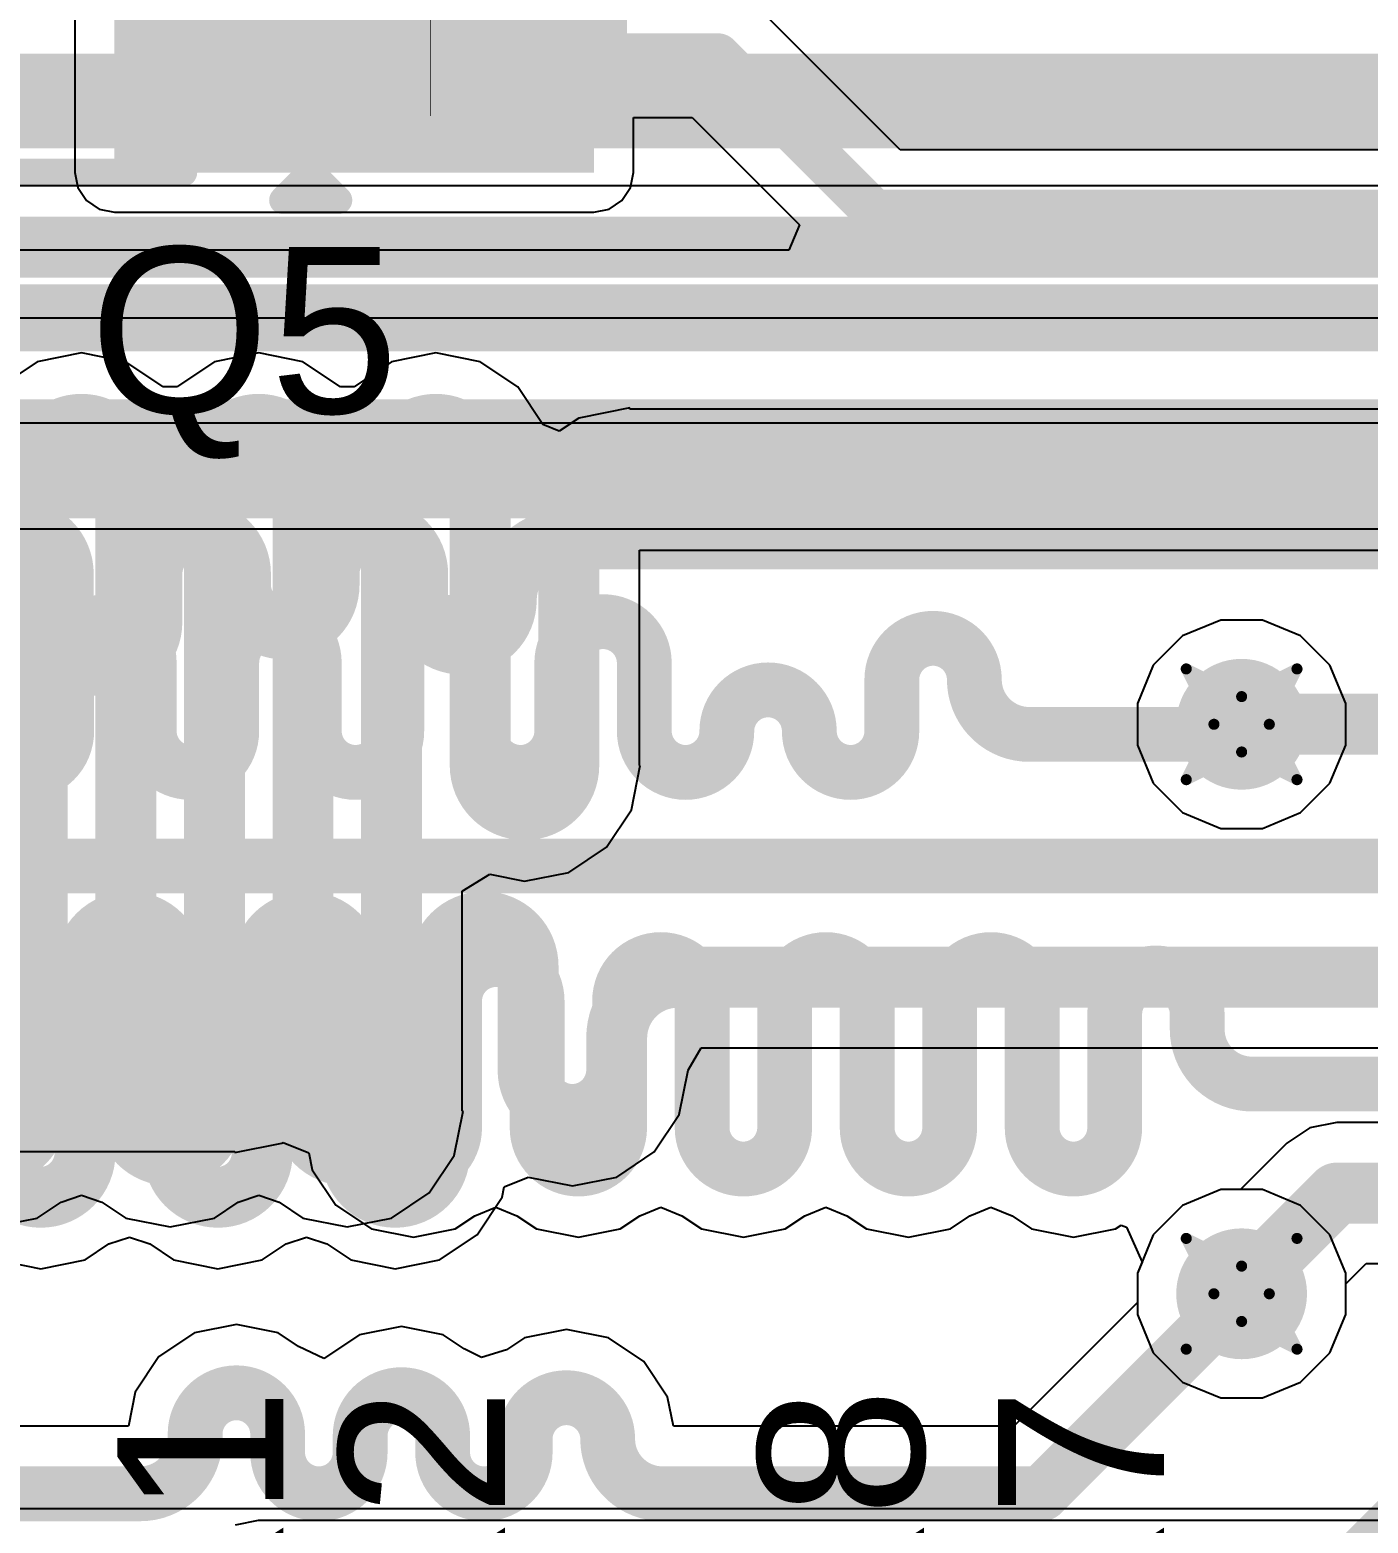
# Model space of a CAD drawing. Header units: inches. Extents: x -3 to 289, y -11 to 89.
# Drawn here: x 85.02 to 91.15, y 13.81 to 20.66 of the extents above; entities that cross this region are included whole.
import ezdxf

# ---------------------------------------------------------------- set-up
doc = ezdxf.new("R2010")
doc.units = ezdxf.units.IN
for name, color, linetype in [('Bottom Layer', 5, 'Continuous'), ('Drill Drawing', 1, 'Continuous'), ('Layer 1', 16, 'Continuous'), ('Layer 2', 76, 'Continuous'), ('Top Layer', 1, 'Continuous'), ('Top Overlay', 2, 'Continuous'), ('Top Paste', 8, 'Continuous'), ('Top Solder', 216, 'Continuous'), ('Via Holes', 16, 'Continuous')]:
    doc.layers.add(name, color=color, linetype=linetype)
doc.styles.add('Arial', font='', dxfattribs={"height": 0.2})
doc.styles.get('Arial').set_extended_font_data('Arial')

# ---------------------------------------------------------------- blocks, each defined once
blk = doc.blocks.new('SOT_23_3')
at = {"layer": 'Top Layer'}
for points in [[(-0.41, 1.46), (0.41, 1.46), (0.41, 0.54), (-0.41, 0.54)], [(-1.36, -0.54), (-0.54, -0.54), (-0.54, -1.46), (-1.36, -1.46)], [(0.54, -0.54), (1.36, -0.54), (1.36, -1.46), (0.54, -1.46)]]:
    blk.add_hatch(color=1, dxfattribs=at).paths.add_polyline_path(points)
at = {"layer": 'Top Paste'}
for points in [[(-0.41, 1.46), (0.41, 1.46), (0.41, 0.54), (-0.41, 0.54)], [(-1.36, -0.54), (-0.54, -0.54), (-0.54, -1.46), (-1.36, -1.46)], [(0.54, -0.54), (1.36, -0.54), (1.36, -1.46), (0.54, -1.46)]]:
    blk.add_hatch(color=8, dxfattribs=at).paths.add_polyline_path(points)
at = {"layer": 'Top Solder'}
for points in [[(-0.5116, 1.5616), (0.5116, 1.5616), (0.5116, 0.4384), (-0.5116, 0.4384)], [(-1.4616, -0.4384), (-0.4384, -0.4384), (-0.4384, -1.5616), (-1.4616, -1.5616)], [(0.4384, -0.4384), (1.4616, -0.4384), (1.4616, -1.5616), (0.4384, -1.5616)]]:
    blk.add_hatch(color=216, dxfattribs=at).paths.add_polyline_path(points)
at = {"layer": 'Top Overlay', "const_width": 0.127}
for points in [[(-1.5494, 0.8128), (-0.5588, 0.8128)], [(-1.5494, 0.8128), (-1.5494, -0.5842)], [(0.5588, 0.8128), (1.5494, 0.8128)], [(1.5494, 0.8128), (1.5494, -0.5842)], [(-0.3302, -0.7874), (0.3302, -0.7874)], [(-1.6764, -1.0414), (-1.6764, -1.2954)], [(-1.6764, -1.0414), (-1.5494, -1.1684)], [(-1.5494, -1.1684), (-1.6764, -1.2954)]]:
    blk.add_lwpolyline(points, dxfattribs=at)
at = {"layer": 'Top Overlay', "const_width": 0.0635}
for points in [[(-1.5812, 0.8128, 1), (-1.5176, 0.8128, 1)], [(-1.5812, 0.8128, 1), (-1.5176, 0.8128, 1)], [(-0.5905, 0.8128, 1), (-0.5271, 0.8128, 1)], [(0.5271, 0.8128, 1), (0.5905, 0.8128, 1)], [(1.5176, 0.8128, 1), (1.5812, 0.8128, 1)], [(1.5176, 0.8128, 1), (1.5812, 0.8128, 1)], [(-1.5812, -0.5842, 1), (-1.5176, -0.5842, 1)], [(1.5176, -0.5842, 1), (1.5812, -0.5842, 1)], [(-0.3619, -0.7874, 1), (-0.2984, -0.7874, 1)], [(0.2984, -0.7874, 1), (0.3619, -0.7874, 1)], [(-1.7082, -1.0414, 1), (-1.6446, -1.0414, 1)], [(-1.7082, -1.0414, 1), (-1.6446, -1.0414, 1)], [(-1.5812, -1.1684, 1), (-1.5176, -1.1684, 1)], [(-1.5812, -1.1684, 1), (-1.5176, -1.1684, 1)], [(-1.7082, -1.2954, 1), (-1.6446, -1.2954, 1)], [(-1.7082, -1.2954, 1), (-1.6446, -1.2954, 1)]]:
    blk.add_lwpolyline(points, format="xyb", close=True, dxfattribs=at)
blk = doc.blocks.new('R___0402_32')
at = {"layer": 'Top Layer'}
for points in [[(-0.6985, -0.3175), (-0.6985, 0.3175), (-0.2413, 0.3175), (-0.2413, -0.3175)], [(0.2413, -0.3175), (0.2413, 0.3175), (0.6985, 0.3175), (0.6985, -0.3175)]]:
    blk.add_hatch(color=1, dxfattribs=at).paths.add_polyline_path(points)
at = {"layer": 'Top Paste'}
for points in [[(-0.6985, -0.3175), (-0.6985, 0.3175), (-0.2413, 0.3175), (-0.2413, -0.3175)], [(0.2413, -0.3175), (0.2413, 0.3175), (0.6985, 0.3175), (0.6985, -0.3175)]]:
    blk.add_hatch(color=8, dxfattribs=at).paths.add_polyline_path(points)
at = {"layer": 'Top Solder'}
for points in [[(-0.7535, -0.3725), (-0.7535, 0.3725), (-0.1863, 0.3725), (-0.1863, -0.3725)], [(0.1863, -0.3725), (0.1863, 0.3725), (0.7535, 0.3725), (0.7535, -0.3725)]]:
    blk.add_hatch(color=216, dxfattribs=at).paths.add_polyline_path(points)
at = {"layer": 'Top Overlay'}
for points, const_width in [([(0.7874, 0.4064), (-0.7874, 0.4064)], 0.127), ([(-0.7874, -0.4064), (-0.7874, 0.4064)], 0.127), ([(0.7874, -0.4064), (0.7874, 0.4064)], 0.127), ([(0.7874, -0.4064), (-0.7874, -0.4064)], 0.127), ([(0.8128, -0.4318), (-0.8128, -0.4318)], 0.00323)]:
    blk.add_lwpolyline(points, dxfattribs=dict(at, const_width=const_width))
for points, const_width in [([(-0.8191, 0.4064, 1), (-0.7556, 0.4064, 1)], 0.0635), ([(-0.8191, 0.4064, 1), (-0.7556, 0.4064, 1)], 0.0635), ([(0.7556, 0.4064, 1), (0.8191, 0.4064, 1)], 0.0635), ([(0.7556, 0.4064, 1), (0.8191, 0.4064, 1)], 0.0635), ([(-0.8191, -0.4064, 1), (-0.7556, -0.4064, 1)], 0.0635), ([(-0.8191, -0.4064, 1), (-0.7556, -0.4064, 1)], 0.0635), ([(0.7556, -0.4064, 1), (0.8191, -0.4064, 1)], 0.0635), ([(0.7556, -0.4064, 1), (0.8191, -0.4064, 1)], 0.0635), ([(-0.8136, -0.4318, 1), (-0.812, -0.4318, 1)], 0.00161), ([(0.812, -0.4318, 1), (0.8136, -0.4318, 1)], 0.00161)]:
    blk.add_lwpolyline(points, format="xyb", close=True, dxfattribs=dict(at, const_width=const_width))

msp = doc.modelspace()

# ---------------------------------------------------------------- hatches: boundary and pattern name
at = {"layer": 'Bottom Layer'}
h = msp.add_hatch(color=5, dxfattribs=at)
edge = h.paths.add_edge_path()
edge.add_arc((90.5738, 17.4788), 0.3, 0, 360)
h = msp.add_hatch(color=5, dxfattribs=at)
edge = h.paths.add_edge_path()
edge.add_arc((90.5738, 14.8668), 0.3, 0, 360)
at = {"layer": 'Layer 1'}
h = msp.add_hatch(color=16, dxfattribs=at)
edge = h.paths.add_edge_path()
edge.add_arc((90.5738, 17.4788), 0.3, 0, 360)
h = msp.add_hatch(color=16, dxfattribs=at)
edge = h.paths.add_edge_path()
edge.add_arc((90.5738, 14.8668), 0.3, 0, 360)
at = {"layer": 'Layer 2'}
h = msp.add_hatch(color=76, dxfattribs=at)
edge = h.paths.add_edge_path()
edge.add_arc((90.5738, 17.4788), 0.3, 0, 360)
h = msp.add_hatch(color=76, dxfattribs=at)
edge = h.paths.add_edge_path()
edge.add_arc((90.5738, 14.8668), 0.3, 0, 360)
at = {"layer": 'Top Layer'}
msp.add_hatch(color=1, dxfattribs=at).paths.add_polyline_path([(85.4032, 20.0095), (87.603, 20.0095), (87.603, 21.0833), (85.4032, 21.0833)])
h = msp.add_hatch(color=1, dxfattribs=at)
edge = h.paths.add_edge_path()
edge.add_arc((90.5738, 17.4788), 0.3, 0, 360)
h = msp.add_hatch(color=1, dxfattribs=at)
edge = h.paths.add_edge_path()
edge.add_arc((90.5738, 14.8668), 0.3, 0, 360)
at = {"layer": 'Via Holes'}
h = msp.add_hatch(color=7, dxfattribs=at)
edge = h.paths.add_edge_path()
edge.add_arc((90.5738, 17.4788), 0.15, 0, 360)
h = msp.add_hatch(color=7, dxfattribs=at)
edge = h.paths.add_edge_path()
edge.add_arc((90.5738, 14.8668), 0.15, 0, 360)

# ---------------------------------------------------------------- linework, layer by layer
at = {"layer": 'Bottom Layer'}
for p, q in [((77.4236, 19.3437), (94.6273, 19.3437)), ((85.2525, 19.1823), (85.0493, 19.1419)), ((85.4557, 19.1419), (85.2525, 19.1823)), ((86.0653, 19.1823), (85.8621, 19.1419)), ((86.2685, 19.1419), (86.0653, 19.1823)), ((86.8781, 19.1823), (86.6749, 19.1419)), ((87.0813, 19.1419), (86.8781, 19.1823)), ((85.0493, 19.1419), (84.8771, 19.0268)), ((85.6279, 19.0268), (85.4557, 19.1419)), ((85.8621, 19.1419), (85.6899, 19.0268)), ((86.4407, 19.0268), (86.2685, 19.1419)), ((86.6749, 19.1419), (86.5027, 19.0268)), ((87.2535, 19.0268), (87.0813, 19.1419)), ((85.6899, 19.0268), (85.6279, 19.0268)), ((86.5027, 19.0268), (86.4407, 19.0268)), ((87.3686, 18.8545), (87.2535, 19.0268)), ((87.7671, 18.9298), (87.5342, 18.8834)), ((87.7671, 18.9243), (87.7671, 18.9298)), ((96.2888, 18.9243), (87.7671, 18.9243)), ((87.4441, 18.8233), (87.3686, 18.8545)), ((87.5342, 18.8834), (87.4441, 18.8233)), ((87.8114, 17.2901), (87.8114, 18.2769)), ((87.8114, 18.2769), (92.8745, 18.2769)), ((90.4787, 17.9566), (90.3031, 17.8839)), ((90.6688, 17.9566), (90.4787, 17.9566)), ((90.8444, 17.8839), (90.6688, 17.9566)), ((90.3031, 17.8839), (90.1687, 17.7495)), ((90.9788, 17.7495), (90.8444, 17.8839)), ((90.1687, 17.7495), (90.096, 17.5739)), ((91.0516, 17.5739), (90.9788, 17.7495)), ((90.096, 17.5739), (90.096, 17.3838)), ((91.0516, 17.3838), (91.0516, 17.5739)), ((90.096, 17.3838), (90.1687, 17.2082)), ((90.9788, 17.2082), (91.0516, 17.3838)), ((87.775, 17.0869), (87.8154, 17.2901)), ((87.8154, 17.2901), (87.8114, 17.2901)), ((90.1687, 17.2082), (90.3031, 17.0738)), ((90.8444, 17.0738), (90.9788, 17.2082)), ((87.6599, 16.9147), (87.775, 17.0869)), ((90.3031, 17.0738), (90.4787, 17.001)), ((90.6688, 17.001), (90.8444, 17.0738)), ((90.4787, 17.001), (90.6688, 17.001)), ((87.4877, 16.7996), (87.6599, 16.9147)), ((86.9986, 16.7138), (87.1256, 16.7908)), ((87.1256, 16.7908), (87.2845, 16.7592)), ((87.2845, 16.7592), (87.4877, 16.7996)), ((86.9986, 15.7049), (86.9986, 16.7138)), ((86.9622, 15.5017), (87.0026, 15.7049)), ((87.0026, 15.7049), (86.9986, 15.7049)), ((86.8471, 15.3295), (86.9622, 15.5017)), ((90.4787, 15.3446), (90.3031, 15.2718)), ((90.6688, 15.3446), (90.4787, 15.3446)), ((90.8444, 15.2718), (90.6688, 15.3446)), ((85.0493, 15.2144), (85.1588, 15.2875)), ((85.1588, 15.2875), (85.2525, 15.319)), ((85.2525, 15.319), (85.3462, 15.2875)), ((85.3462, 15.2875), (85.4557, 15.2144)), ((85.8621, 15.2144), (85.9716, 15.2875)), ((85.9716, 15.2875), (86.0653, 15.319)), ((86.0653, 15.319), (86.159, 15.2875)), ((86.159, 15.2875), (86.2685, 15.2144)), ((86.6749, 15.2144), (86.8471, 15.3295)), ((84.8461, 15.174), (85.0493, 15.2144)), ((85.4557, 15.2144), (85.6589, 15.174)), ((85.6589, 15.174), (85.8621, 15.2144)), ((86.2685, 15.2144), (86.4717, 15.174)), ((86.4717, 15.174), (86.6749, 15.2144)), ((90.3031, 15.2718), (90.1687, 15.1374)), ((90.9788, 15.1374), (90.8444, 15.2718)), ((90.1687, 15.1374), (90.096, 14.9618)), ((91.0516, 14.9618), (90.9788, 15.1374)), ((90.096, 14.9618), (90.096, 14.7717)), ((91.0516, 14.7717), (91.0516, 14.9618)), ((90.096, 14.7717), (90.1687, 14.5961)), ((90.9788, 14.5961), (91.0516, 14.7717)), ((90.1687, 14.5961), (90.3031, 14.4617)), ((90.8444, 14.4617), (90.9788, 14.5961)), ((90.3031, 14.4617), (90.4787, 14.389)), ((90.6688, 14.389), (90.8444, 14.4617)), ((90.4787, 14.389), (90.6688, 14.389)), ((86.0622, 13.8268), (85.9581, 13.8061)), ((92.6509, 13.8268), (86.0622, 13.8268)), ((86.0622, 13.8268), (86.0622, 13.8268))]:
    msp.add_line(p, q, dxfattribs=at)
at = {"layer": 'Bottom Layer', "const_width": 0.2794}
for points in [[(76.9286, 20.2599), (94.2835, 20.2599)], [(77.2895, 19.6674), (94.6273, 19.6674)], [(85.0493, 15.7049), (85.0493, 18.6514)], [(85.4557, 15.7049), (85.4557, 18.6514)], [(85.8621, 15.7049), (85.8621, 18.6514)], [(86.2685, 15.7049), (86.2685, 18.6514)], [(86.6749, 15.7049), (86.6749, 18.6514)], [(87.0813, 17.2901), (87.0813, 18.6514)], [(87.7671, 18.6006), (88.9166, 18.6006)], [(88.9166, 18.6006), (96.2888, 18.6006)], [(87.4877, 17.2901), (87.4877, 18.3212)]]:
    msp.add_lwpolyline(points, dxfattribs=at)
for points in [[(85.0493, 18.6514, -1), (85.4557, 18.6514)], [(85.8621, 18.6514, -1), (86.2685, 18.6514)], [(86.6749, 18.6514, -1), (87.0813, 18.6514)], [(87.4877, 18.3212, -0.414214), (87.7671, 18.6006)], [(87.4877, 17.2901, -1), (87.0813, 17.2901)], [(85.0493, 15.7049, -1), (84.6429, 15.7049)], [(85.8621, 15.7049, -1), (85.4557, 15.7049)], [(86.6749, 15.7049, -1), (86.2685, 15.7049)]]:
    msp.add_lwpolyline(points, format="xyb", dxfattribs=at)
at = {"layer": 'Bottom Layer', "const_width": 0.1397}
for points in [[(84.9794, 18.6514, 1), (85.1191, 18.6514, 1)], [(84.9794, 18.6514, 1), (85.1191, 18.6514, 1)], [(85.3858, 18.6514, 1), (85.5255, 18.6514, 1)], [(85.3858, 18.6514, 1), (85.5255, 18.6514, 1)], [(85.7922, 18.6514, 1), (85.9319, 18.6514, 1)], [(85.7922, 18.6514, 1), (85.9319, 18.6514, 1)], [(86.1986, 18.6514, 1), (86.3383, 18.6514, 1)], [(86.1986, 18.6514, 1), (86.3383, 18.6514, 1)], [(86.605, 18.6514, 1), (86.7447, 18.6514, 1)], [(86.605, 18.6514, 1), (86.7447, 18.6514, 1)], [(87.0114, 18.6514, 1), (87.1511, 18.6514, 1)], [(87.0114, 18.6514, 1), (87.1511, 18.6514, 1)], [(87.6972, 18.6006, 1), (87.8369, 18.6006, 1)], [(87.6972, 18.6006, 1), (87.8369, 18.6006, 1)], [(88.8468, 18.6006, 1), (88.9865, 18.6006, 1)], [(88.8468, 18.6006, 1), (88.9865, 18.6006, 1)], [(87.4178, 18.3212, 1), (87.5575, 18.3212, 1)], [(87.4178, 18.3212, 1), (87.5575, 18.3212, 1)], [(87.0114, 17.2901, 1), (87.1511, 17.2901, 1)], [(87.0114, 17.2901, 1), (87.1511, 17.2901, 1)], [(87.4178, 17.2901, 1), (87.5575, 17.2901, 1)], [(87.4178, 17.2901, 1), (87.5575, 17.2901, 1)], [(84.9794, 15.7049, 1), (85.1191, 15.7049, 1)], [(84.9794, 15.7049, 1), (85.1191, 15.7049, 1)], [(85.3858, 15.7049, 1), (85.5255, 15.7049, 1)], [(85.3858, 15.7049, 1), (85.5255, 15.7049, 1)], [(85.7922, 15.7049, 1), (85.9319, 15.7049, 1)], [(85.7922, 15.7049, 1), (85.9319, 15.7049, 1)], [(86.1986, 15.7049, 1), (86.3383, 15.7049, 1)], [(86.1986, 15.7049, 1), (86.3383, 15.7049, 1)], [(86.605, 15.7049, 1), (86.7447, 15.7049, 1)], [(86.605, 15.7049, 1), (86.7447, 15.7049, 1)]]:
    msp.add_lwpolyline(points, format="xyb", close=True, dxfattribs=at)
at = {"layer": 'Drill Drawing', "const_width": 0.0508}
for points in [[(90.3198, 17.7328), (90.5738, 17.6058)], [(90.3198, 17.7328), (90.4468, 17.4788)], [(90.5738, 17.6058), (90.8278, 17.7328)], [(90.7008, 17.4788), (90.8278, 17.7328)], [(90.3198, 17.2248), (90.4468, 17.4788)], [(90.7008, 17.4788), (90.8278, 17.2248)], [(90.3198, 17.2248), (90.5738, 17.3518)], [(90.5738, 17.3518), (90.8278, 17.2248)], [(90.3198, 15.1208), (90.5738, 14.9938)], [(90.3198, 15.1208), (90.4468, 14.8668)], [(90.5738, 14.9938), (90.8278, 15.1208)], [(90.7008, 14.8668), (90.8278, 15.1208)], [(90.3198, 14.6128), (90.4468, 14.8668)], [(90.7008, 14.8668), (90.8278, 14.6128)], [(90.3198, 14.6128), (90.5738, 14.7398)], [(90.5738, 14.7398), (90.8278, 14.6128)]]:
    msp.add_lwpolyline(points, dxfattribs=at)
at = {"layer": 'Drill Drawing', "const_width": 0.0254}
for points in [[(90.3071, 17.7328, 1), (90.3325, 17.7328, 1)], [(90.3071, 17.7328, 1), (90.3325, 17.7328, 1)], [(90.8151, 17.7328, 1), (90.8405, 17.7328, 1)], [(90.8151, 17.7328, 1), (90.8405, 17.7328, 1)], [(90.5611, 17.6058, 1), (90.5865, 17.6058, 1)], [(90.5611, 17.6058, 1), (90.5865, 17.6058, 1)], [(90.4341, 17.4788, 1), (90.4595, 17.4788, 1)], [(90.4341, 17.4788, 1), (90.4595, 17.4788, 1)], [(90.6881, 17.4788, 1), (90.7135, 17.4788, 1)], [(90.6881, 17.4788, 1), (90.7135, 17.4788, 1)], [(90.5611, 17.3518, 1), (90.5865, 17.3518, 1)], [(90.5611, 17.3518, 1), (90.5865, 17.3518, 1)], [(90.3071, 17.2248, 1), (90.3325, 17.2248, 1)], [(90.3071, 17.2248, 1), (90.3325, 17.2248, 1)], [(90.8151, 17.2248, 1), (90.8405, 17.2248, 1)], [(90.8151, 17.2248, 1), (90.8405, 17.2248, 1)], [(90.3071, 15.1208, 1), (90.3325, 15.1208, 1)], [(90.3071, 15.1208, 1), (90.3325, 15.1208, 1)], [(90.8151, 15.1208, 1), (90.8405, 15.1208, 1)], [(90.8151, 15.1208, 1), (90.8405, 15.1208, 1)], [(90.5611, 14.9938, 1), (90.5865, 14.9938, 1)], [(90.5611, 14.9938, 1), (90.5865, 14.9938, 1)], [(90.4341, 14.8668, 1), (90.4595, 14.8668, 1)], [(90.4341, 14.8668, 1), (90.4595, 14.8668, 1)], [(90.6881, 14.8668, 1), (90.7135, 14.8668, 1)], [(90.6881, 14.8668, 1), (90.7135, 14.8668, 1)], [(90.5611, 14.7398, 1), (90.5865, 14.7398, 1)], [(90.5611, 14.7398, 1), (90.5865, 14.7398, 1)], [(90.3071, 14.6128, 1), (90.3325, 14.6128, 1)], [(90.3071, 14.6128, 1), (90.3325, 14.6128, 1)], [(90.8151, 14.6128, 1), (90.8405, 14.6128, 1)], [(90.8151, 14.6128, 1), (90.8405, 14.6128, 1)]]:
    msp.add_lwpolyline(points, format="xyb", close=True, dxfattribs=at)
at = {"layer": 'Layer 1'}
for p, q in [((71.3711, 18.3758), (93.022, 18.3758)), ((90.4787, 17.9566), (90.3031, 17.8839)), ((90.6688, 17.9566), (90.4787, 17.9566)), ((90.8444, 17.8839), (90.6688, 17.9566)), ((90.3031, 17.8839), (90.1687, 17.7495)), ((90.9788, 17.7495), (90.8444, 17.8839)), ((90.1687, 17.7495), (90.096, 17.5739)), ((91.0516, 17.5739), (90.9788, 17.7495)), ((90.096, 17.5739), (90.096, 17.3838)), ((91.0516, 17.3838), (91.0516, 17.5739)), ((90.096, 17.3838), (90.1687, 17.2082)), ((90.9788, 17.2082), (91.0516, 17.3838)), ((90.1687, 17.2082), (90.3031, 17.0738)), ((90.8444, 17.0738), (90.9788, 17.2082)), ((90.3031, 17.0738), (90.4787, 17.001)), ((90.6688, 17.001), (90.8444, 17.0738)), ((90.4787, 17.001), (90.6688, 17.001)), ((90.4787, 15.3446), (90.3031, 15.2718)), ((90.6688, 15.3446), (90.4787, 15.3446)), ((90.8444, 15.2718), (90.6688, 15.3446)), ((90.3031, 15.2718), (90.1687, 15.1374)), ((90.9788, 15.1374), (90.8444, 15.2718)), ((90.1687, 15.1374), (90.096, 14.9618)), ((91.0516, 14.9618), (90.9788, 15.1374)), ((90.096, 14.9618), (90.096, 14.7717)), ((91.0516, 14.7717), (91.0516, 14.9618)), ((90.096, 14.7717), (90.1687, 14.5961)), ((90.9788, 14.5961), (91.0516, 14.7717)), ((90.1687, 14.5961), (90.3031, 14.4617)), ((90.8444, 14.4617), (90.9788, 14.5961)), ((90.3031, 14.4617), (90.4787, 14.389)), ((90.6688, 14.389), (90.8444, 14.4617)), ((90.4787, 14.389), (90.6688, 14.389)), ((93.9983, 13.8803), (75.1759, 13.8803))]:
    msp.add_line(p, q, dxfattribs=at)
at = {"layer": 'Layer 1', "const_width": 0.2515}
for points in [[(76.4415, 20.4292), (97.7956, 20.4292)], [(76.519, 19.3712), (105.6957, 19.3712)], [(71.3711, 18.6853), (99.8448, 18.6853)]]:
    msp.add_lwpolyline(points, dxfattribs=at)
at = {"layer": 'Layer 2'}
for p, q in [((77.426, 19.9504), (96.7046, 19.9504)), ((92.5609, 18.8593), (76.6278, 18.8593)), ((85.9555, 15.5144), (86.1721, 15.5575)), ((86.1721, 15.5575), (86.1779, 15.5614)), ((86.1779, 15.5614), (86.2952, 15.5128)), ((79.5336, 15.5194), (85.9555, 15.5194)), ((85.9555, 15.5194), (85.9555, 15.5144)), ((86.2952, 15.5128), (86.3105, 15.436)), ((86.3105, 15.436), (86.4194, 15.273)), ((86.4194, 15.273), (86.5824, 15.1641)), ((86.9669, 15.1641), (87.0564, 15.2239)), ((87.0564, 15.2239), (87.1531, 15.2635)), ((87.1531, 15.2635), (87.2498, 15.2239)), ((87.2498, 15.2239), (87.3393, 15.1641)), ((87.7238, 15.1641), (87.8133, 15.2239)), ((87.8133, 15.2239), (87.91, 15.2635)), ((87.91, 15.2635), (88.0068, 15.2239)), ((88.0068, 15.2239), (88.0962, 15.1641)), ((88.4808, 15.1641), (88.5702, 15.2239)), ((88.5702, 15.2239), (88.667, 15.2635)), ((88.667, 15.2635), (88.7637, 15.2239)), ((88.7637, 15.2239), (88.8532, 15.1641)), ((89.2377, 15.1641), (89.3272, 15.2239)), ((89.3272, 15.2239), (89.4239, 15.2635)), ((89.4239, 15.2635), (89.5206, 15.2239)), ((89.5206, 15.2239), (89.6101, 15.1641)), ((86.5824, 15.1641), (86.7747, 15.1258)), ((86.7747, 15.1258), (86.9669, 15.1641)), ((87.3393, 15.1641), (87.5316, 15.1258)), ((87.5316, 15.1258), (87.7238, 15.1641)), ((88.0962, 15.1641), (88.2885, 15.1258)), ((88.2885, 15.1258), (88.4808, 15.1641)), ((88.8532, 15.1641), (89.0454, 15.1258)), ((89.0454, 15.1258), (89.2377, 15.1641)), ((89.6101, 15.1641), (89.8023, 15.1258)), ((89.8023, 15.1258), (89.9946, 15.1641)), ((89.9946, 15.1641), (90.0211, 15.1818)), ((90.0211, 15.1818), (90.046, 15.1727)), ((90.046, 15.1727), (90.117, 15.0125)), ((90.117, 15.0125), (90.096, 14.9618)), ((90.096, 14.9618), (90.096, 14.8266)), ((90.096, 14.8266), (89.5283, 14.259)), ((85.963, 14.7259), (85.7707, 14.6877)), ((86.1552, 14.6877), (85.963, 14.7259)), ((85.7707, 14.6877), (85.6077, 14.5788)), ((86.2486, 14.6253), (86.1552, 14.6877)), ((86.5276, 14.6792), (86.3646, 14.5703)), ((86.7199, 14.7174), (86.5276, 14.6792)), ((86.9122, 14.6792), (86.7199, 14.7174)), ((87.0081, 14.6151), (86.9122, 14.6792)), ((87.2845, 14.6652), (87.2016, 14.6097)), ((87.4768, 14.7034), (87.2845, 14.6652)), ((87.6691, 14.6652), (87.4768, 14.7034)), ((87.8321, 14.5563), (87.6691, 14.6652)), ((86.3646, 14.5703), (86.2486, 14.6253)), ((87.0872, 14.5741), (87.0081, 14.6151)), ((87.2016, 14.6097), (87.0872, 14.5741)), ((85.6077, 14.5788), (85.4988, 14.4158)), ((87.941, 14.3933), (87.8321, 14.5563)), ((85.4988, 14.4158), (85.4676, 14.259)), ((87.9677, 14.259), (87.941, 14.3933)), ((85.4676, 14.259), (82.1227, 14.259)), ((89.5283, 14.259), (87.9677, 14.259))]:
    msp.add_line(p, q, dxfattribs=at)
at = {"layer": 'Layer 2', "const_width": 0.2515}
for points in [[(77.426, 20.2599), (96.8328, 20.2599)], [(77.5832, 18.5498), (92.5609, 18.5498)], [(85.1848, 17.4473), (85.1848, 17.7611)], [(85.5632, 17.4473), (85.5632, 17.7611)], [(85.9417, 17.4473), (85.9417, 17.7611)], [(86.3202, 17.4473), (86.3202, 17.7611)], [(86.6986, 17.4473), (86.6986, 17.7611)], [(87.0771, 17.4473), (87.0771, 17.7611)], [(87.4555, 17.4473), (87.4555, 17.7603)], [(87.834, 17.4473), (87.834, 17.7603)], [(88.9694, 17.4473), (88.9694, 17.6839)], [(89.3478, 17.6838), (89.3478, 17.6839)], [(90.5273, 17.4324), (90.5738, 17.4788)], [(88.2125, 17.4473), (88.2125, 17.4474)], [(88.5909, 17.4473), (88.5909, 17.4474)], [(89.5993, 17.4324), (90.3415, 17.4324)], [(90.3415, 17.4324), (90.5273, 17.4324)], [(84.4491, 16.8288), (93.2818, 16.8288)], [(86.207, 16.0803), (86.207, 16.2104)], [(86.5854, 15.6282), (86.5854, 16.2104)], [(86.9639, 15.6282), (86.9639, 16.2104)], [(87.3424, 15.6282), (87.3424, 16.2104)], [(87.7208, 15.6282), (87.7208, 16.2104)], [(88.0993, 15.6282), (88.0993, 16.2104)], [(88.4777, 15.6282), (88.4777, 16.2104)], [(88.8562, 15.6282), (88.8562, 16.2104)], [(89.2347, 15.6282), (89.2347, 16.2104)], [(89.6131, 15.6282), (89.6131, 16.2104)], [(89.9916, 15.6282), (89.9916, 16.149)], [(90.37, 16.0803), (90.37, 16.149)], [(79.4054, 15.8288), (85.8298, 15.8288)], [(85.8298, 15.8288), (85.9555, 15.8288)], [(90.6215, 15.8288), (93.0223, 15.8288)], [(89.6565, 13.9495), (90.5738, 14.8668)], [(90.9799, 13.5203), (92.0829, 14.6233)], [(85.7737, 14.201), (85.7737, 14.2235)], [(86.1522, 14.1387), (86.1522, 14.2235)], [(86.5307, 14.1387), (86.5307, 14.215)], [(86.9091, 14.1387), (86.9091, 14.215)], [(87.2876, 14.1387), (87.2876, 14.201)], [(87.666, 14.201), (87.666, 14.201)], [(74.2274, 13.9495), (85.3965, 13.9495)], [(85.3965, 13.9495), (85.5223, 13.9495)], [(87.9175, 13.9495), (89.1586, 13.9495)], [(89.1586, 13.9495), (89.6565, 13.9495)]]:
    msp.add_lwpolyline(points, dxfattribs=at)
for points in [[(85.1848, 17.7611, -1), (85.5632, 17.7611)], [(85.9417, 17.7611, -1), (86.3202, 17.7611)], [(86.6986, 17.7611, -1), (87.0771, 17.7611)], [(87.4555, 17.7603, -1), (87.834, 17.7603)], [(88.9694, 17.6839, -1), (89.3478, 17.6839)], [(89.5993, 17.4324, -0.414214), (89.3478, 17.6838)], [(88.2125, 17.4474, -1), (88.5909, 17.4474)], [(85.1848, 17.4473, -1), (84.8063, 17.4473)], [(85.9417, 17.4473, -1), (85.5632, 17.4473)], [(86.6986, 17.4473, -1), (86.3202, 17.4473)], [(87.4555, 17.4473, -1), (87.0771, 17.4473)], [(88.2125, 17.4473, -1), (87.834, 17.4473)], [(88.9694, 17.4473, -1), (88.5909, 17.4473)], [(86.207, 16.2104, -1), (86.5854, 16.2104)], [(86.9639, 16.2104, -1), (87.3424, 16.2104)], [(87.7208, 16.2104, -1), (88.0993, 16.2104)], [(88.4777, 16.2104, -1), (88.8562, 16.2104)], [(89.2347, 16.2104, -1), (89.6131, 16.2104)], [(89.9916, 16.149, -1), (90.37, 16.149)], [(86.207, 16.0803, -0.414214), (85.9555, 15.8288)], [(90.6215, 15.8288, -0.414214), (90.37, 16.0803)], [(86.9639, 15.6282, -1), (86.5854, 15.6282)], [(87.7208, 15.6282, -1), (87.3424, 15.6282)], [(88.4777, 15.6282, -1), (88.0993, 15.6282)], [(89.2347, 15.6282, -1), (88.8562, 15.6282)], [(89.9916, 15.6282, -1), (89.6131, 15.6282)], [(85.7737, 14.2235, -1), (86.1522, 14.2235)], [(86.5307, 14.215, -1), (86.9091, 14.215)], [(87.2876, 14.201, -1), (87.666, 14.201)], [(85.7737, 14.201, -0.414214), (85.5223, 13.9495)], [(87.9175, 13.9495, -0.414214), (87.666, 14.201)], [(86.5307, 14.1387, -1), (86.1522, 14.1387)], [(87.2876, 14.1387, -1), (86.9091, 14.1387)]]:
    msp.add_lwpolyline(points, format="xyb", dxfattribs=at)
at = {"layer": 'Layer 2', "const_width": 0.1257}
for points in [[(85.1219, 17.7611, 1), (85.2476, 17.7611, 1)], [(85.1219, 17.7611, 1), (85.2476, 17.7611, 1)], [(85.5004, 17.7611, 1), (85.6261, 17.7611, 1)], [(85.5004, 17.7611, 1), (85.6261, 17.7611, 1)], [(85.8788, 17.7611, 1), (86.0046, 17.7611, 1)], [(85.8788, 17.7611, 1), (86.0046, 17.7611, 1)], [(86.2573, 17.7611, 1), (86.383, 17.7611, 1)], [(86.2573, 17.7611, 1), (86.383, 17.7611, 1)], [(86.6358, 17.7611, 1), (86.7615, 17.7611, 1)], [(86.6358, 17.7611, 1), (86.7615, 17.7611, 1)], [(87.0142, 17.7611, 1), (87.1399, 17.7611, 1)], [(87.0142, 17.7611, 1), (87.1399, 17.7611, 1)], [(87.3927, 17.7603, 1), (87.5184, 17.7603, 1)], [(87.3927, 17.7603, 1), (87.5184, 17.7603, 1)], [(87.7711, 17.7603, 1), (87.8969, 17.7603, 1)], [(87.7711, 17.7603, 1), (87.8969, 17.7603, 1)], [(88.9065, 17.6839, 1), (89.0322, 17.6839, 1)], [(88.9065, 17.6839, 1), (89.0322, 17.6839, 1)], [(89.285, 17.6838, 1), (89.4107, 17.6838, 1)], [(89.285, 17.6839, 1), (89.4107, 17.6839, 1)], [(89.285, 17.6838, 1), (89.4107, 17.6838, 1)], [(89.285, 17.6839, 1), (89.4107, 17.6839, 1)], [(90.5109, 17.4788, 1), (90.6366, 17.4788, 1)], [(85.1219, 17.4473, 1), (85.2476, 17.4473, 1)], [(85.1219, 17.4473, 1), (85.2476, 17.4473, 1)], [(85.5004, 17.4473, 1), (85.6261, 17.4473, 1)], [(85.5004, 17.4473, 1), (85.6261, 17.4473, 1)], [(85.8788, 17.4473, 1), (86.0046, 17.4473, 1)], [(85.8788, 17.4473, 1), (86.0046, 17.4473, 1)], [(86.2573, 17.4473, 1), (86.383, 17.4473, 1)], [(86.2573, 17.4473, 1), (86.383, 17.4473, 1)], [(86.6358, 17.4473, 1), (86.7615, 17.4473, 1)], [(86.6358, 17.4473, 1), (86.7615, 17.4473, 1)], [(87.0142, 17.4473, 1), (87.1399, 17.4473, 1)], [(87.0142, 17.4473, 1), (87.1399, 17.4473, 1)], [(87.3927, 17.4473, 1), (87.5184, 17.4473, 1)], [(87.3927, 17.4473, 1), (87.5184, 17.4473, 1)], [(87.7711, 17.4473, 1), (87.8969, 17.4473, 1)], [(87.7711, 17.4473, 1), (87.8969, 17.4473, 1)], [(88.1496, 17.4473, 1), (88.2753, 17.4473, 1)], [(88.1496, 17.4474, 1), (88.2753, 17.4474, 1)], [(88.1496, 17.4474, 1), (88.2753, 17.4474, 1)], [(88.1496, 17.4473, 1), (88.2753, 17.4473, 1)], [(88.5281, 17.4473, 1), (88.6538, 17.4473, 1)], [(88.5281, 17.4474, 1), (88.6538, 17.4474, 1)], [(88.5281, 17.4473, 1), (88.6538, 17.4473, 1)], [(88.5281, 17.4474, 1), (88.6538, 17.4474, 1)], [(88.9065, 17.4473, 1), (89.0322, 17.4473, 1)], [(88.9065, 17.4473, 1), (89.0322, 17.4473, 1)], [(89.5364, 17.4324, 1), (89.6622, 17.4324, 1)], [(89.5364, 17.4324, 1), (89.6622, 17.4324, 1)], [(90.2786, 17.4324, 1), (90.4043, 17.4324, 1)], [(90.2786, 17.4324, 1), (90.4043, 17.4324, 1)], [(90.4644, 17.4324, 1), (90.5902, 17.4324, 1)], [(90.4644, 17.4324, 1), (90.5902, 17.4324, 1)], [(86.1441, 16.2104, 1), (86.2698, 16.2104, 1)], [(86.1441, 16.2104, 1), (86.2698, 16.2104, 1)], [(86.5226, 16.2104, 1), (86.6483, 16.2104, 1)], [(86.5226, 16.2104, 1), (86.6483, 16.2104, 1)], [(86.901, 16.2104, 1), (87.0268, 16.2104, 1)], [(86.901, 16.2104, 1), (87.0268, 16.2104, 1)], [(87.2795, 16.2104, 1), (87.4052, 16.2104, 1)], [(87.2795, 16.2104, 1), (87.4052, 16.2104, 1)], [(87.6579, 16.2104, 1), (87.7837, 16.2104, 1)], [(87.6579, 16.2104, 1), (87.7837, 16.2104, 1)], [(88.0364, 16.2104, 1), (88.1621, 16.2104, 1)], [(88.0364, 16.2104, 1), (88.1621, 16.2104, 1)], [(88.4149, 16.2104, 1), (88.5406, 16.2104, 1)], [(88.4149, 16.2104, 1), (88.5406, 16.2104, 1)], [(88.7933, 16.2104, 1), (88.9191, 16.2104, 1)], [(88.7933, 16.2104, 1), (88.9191, 16.2104, 1)], [(89.1718, 16.2104, 1), (89.2975, 16.2104, 1)], [(89.1718, 16.2104, 1), (89.2975, 16.2104, 1)], [(89.5502, 16.2104, 1), (89.676, 16.2104, 1)], [(89.5502, 16.2104, 1), (89.676, 16.2104, 1)], [(89.9287, 16.149, 1), (90.0544, 16.149, 1)], [(89.9287, 16.149, 1), (90.0544, 16.149, 1)], [(90.3072, 16.149, 1), (90.4329, 16.149, 1)], [(90.3072, 16.149, 1), (90.4329, 16.149, 1)], [(86.1441, 16.0803, 1), (86.2698, 16.0803, 1)], [(86.1441, 16.0803, 1), (86.2698, 16.0803, 1)], [(90.3072, 16.0803, 1), (90.4329, 16.0803, 1)], [(90.3072, 16.0803, 1), (90.4329, 16.0803, 1)], [(85.7669, 15.8288, 1), (85.8926, 15.8288, 1)], [(85.7669, 15.8288, 1), (85.8926, 15.8288, 1)], [(85.8926, 15.8288, 1), (86.0184, 15.8288, 1)], [(85.8926, 15.8288, 1), (86.0184, 15.8288, 1)], [(90.5586, 15.8288, 1), (90.6844, 15.8288, 1)], [(90.5586, 15.8288, 1), (90.6844, 15.8288, 1)], [(86.5226, 15.6282, 1), (86.6483, 15.6282, 1)], [(86.5226, 15.6282, 1), (86.6483, 15.6282, 1)], [(86.901, 15.6282, 1), (87.0268, 15.6282, 1)], [(86.901, 15.6282, 1), (87.0268, 15.6282, 1)], [(87.2795, 15.6282, 1), (87.4052, 15.6282, 1)], [(87.2795, 15.6282, 1), (87.4052, 15.6282, 1)], [(87.6579, 15.6282, 1), (87.7837, 15.6282, 1)], [(87.6579, 15.6282, 1), (87.7837, 15.6282, 1)], [(88.0364, 15.6282, 1), (88.1621, 15.6282, 1)], [(88.0364, 15.6282, 1), (88.1621, 15.6282, 1)], [(88.4149, 15.6282, 1), (88.5406, 15.6282, 1)], [(88.4149, 15.6282, 1), (88.5406, 15.6282, 1)], [(88.7933, 15.6282, 1), (88.9191, 15.6282, 1)], [(88.7933, 15.6282, 1), (88.9191, 15.6282, 1)], [(89.1718, 15.6282, 1), (89.2975, 15.6282, 1)], [(89.1718, 15.6282, 1), (89.2975, 15.6282, 1)], [(89.5502, 15.6282, 1), (89.676, 15.6282, 1)], [(89.5502, 15.6282, 1), (89.676, 15.6282, 1)], [(89.9287, 15.6282, 1), (90.0544, 15.6282, 1)], [(89.9287, 15.6282, 1), (90.0544, 15.6282, 1)], [(90.5109, 14.8668, 1), (90.6366, 14.8668, 1)], [(85.7109, 14.2235, 1), (85.8366, 14.2235, 1)], [(85.7109, 14.2235, 1), (85.8366, 14.2235, 1)], [(85.7109, 14.201, 1), (85.8366, 14.201, 1)], [(85.7109, 14.201, 1), (85.8366, 14.201, 1)], [(86.0893, 14.2235, 1), (86.2151, 14.2235, 1)], [(86.0893, 14.2235, 1), (86.2151, 14.2235, 1)], [(86.4678, 14.215, 1), (86.5935, 14.215, 1)], [(86.4678, 14.215, 1), (86.5935, 14.215, 1)], [(86.8463, 14.215, 1), (86.972, 14.215, 1)], [(86.8463, 14.215, 1), (86.972, 14.215, 1)], [(87.2247, 14.201, 1), (87.3504, 14.201, 1)], [(87.2247, 14.201, 1), (87.3504, 14.201, 1)], [(87.6032, 14.201, 1), (87.7289, 14.201, 1)], [(87.6032, 14.201, 1), (87.7289, 14.201, 1)], [(87.6032, 14.201, 1), (87.7289, 14.201, 1)], [(87.6032, 14.201, 1), (87.7289, 14.201, 1)], [(86.0893, 14.1387, 1), (86.2151, 14.1387, 1)], [(86.0893, 14.1387, 1), (86.2151, 14.1387, 1)], [(86.4678, 14.1387, 1), (86.5935, 14.1387, 1)], [(86.4678, 14.1387, 1), (86.5935, 14.1387, 1)], [(86.8463, 14.1387, 1), (86.972, 14.1387, 1)], [(86.8463, 14.1387, 1), (86.972, 14.1387, 1)], [(87.2247, 14.1387, 1), (87.3504, 14.1387, 1)], [(87.2247, 14.1387, 1), (87.3504, 14.1387, 1)], [(85.3337, 13.9495, 1), (85.4594, 13.9495, 1)], [(85.3337, 13.9495, 1), (85.4594, 13.9495, 1)], [(85.4594, 13.9495, 1), (85.5851, 13.9495, 1)], [(85.4594, 13.9495, 1), (85.5851, 13.9495, 1)], [(87.8546, 13.9495, 1), (87.9804, 13.9495, 1)], [(87.8546, 13.9495, 1), (87.9804, 13.9495, 1)], [(89.0957, 13.9495, 1), (89.2215, 13.9495, 1)], [(89.0957, 13.9495, 1), (89.2215, 13.9495, 1)], [(89.5937, 13.9495, 1), (89.7194, 13.9495, 1)], [(89.5937, 13.9495, 1), (89.7194, 13.9495, 1)]]:
    msp.add_lwpolyline(points, format="xyb", close=True, dxfattribs=at)
at = {"layer": 'Top Layer'}
for p, q in [((85.2219, 21.0833), (85.2219, 20.0095)), ((89.0074, 20.1137), (88.3732, 20.7478)), ((87.7843, 20.0095), (87.7843, 20.2615)), ((87.7843, 20.2615), (88.0538, 20.2615)), ((88.0538, 20.2615), (88.5454, 19.7699)), ((91.5097, 20.1137), (89.0074, 20.1137)), ((85.2219, 20.0095), (85.2357, 19.9401)), ((87.7705, 19.9401), (87.7843, 20.0095)), ((85.2357, 19.9401), (85.275, 19.8813)), ((87.7312, 19.8813), (87.7705, 19.9401)), ((85.275, 19.8813), (85.3338, 19.842)), ((87.6723, 19.842), (87.7312, 19.8813)), ((85.3338, 19.842), (85.4032, 19.8282)), ((85.4032, 19.8282), (87.603, 19.8282)), ((87.603, 19.8282), (87.6723, 19.842)), ((88.5454, 19.7699), (88.4968, 19.6526)), ((88.4968, 19.6526), (76.6666, 19.6526)), ((88.035, 15.8926), (88.0949, 15.9948)), ((88.0949, 15.9948), (91.5097, 15.9948)), ((87.9946, 15.6895), (88.035, 15.8926)), ((88.035, 15.8926), (88.035, 15.8926)), ((87.8795, 15.5172), (87.9946, 15.6895)), ((90.8866, 15.6279), (90.7815, 15.5577)), ((91.0104, 15.6526), (90.8866, 15.6279)), ((91.5097, 15.6526), (91.0104, 15.6526)), ((90.7815, 15.5577), (90.5684, 15.3446)), ((87.7073, 15.4022), (87.8795, 15.5172)), ((87.1818, 15.3096), (87.1912, 15.3567)), ((87.1912, 15.3567), (87.3009, 15.4022)), ((87.3009, 15.4022), (87.5041, 15.3617)), ((87.5041, 15.3617), (87.7073, 15.4022)), ((90.4787, 15.3446), (90.3031, 15.2718)), ((90.5684, 15.3446), (90.4787, 15.3446)), ((87.0667, 15.1373), (87.1818, 15.3096)), ((90.3031, 15.2718), (90.1687, 15.1374)), ((86.8945, 15.0222), (87.0667, 15.1373)), ((90.1687, 15.1374), (90.096, 14.9618)), ((85.2689, 15.0222), (85.3784, 15.0954)), ((85.3784, 15.0954), (85.4721, 15.1269)), ((85.4721, 15.1269), (85.5658, 15.0954)), ((85.5658, 15.0954), (85.6753, 15.0222)), ((86.0817, 15.0222), (86.1912, 15.0954)), ((86.1912, 15.0954), (86.2849, 15.1269)), ((86.2849, 15.1269), (86.3786, 15.0954)), ((86.3786, 15.0954), (86.4881, 15.0222)), ((84.8625, 15.0222), (85.0657, 14.9818)), ((85.0657, 14.9818), (85.2689, 15.0222)), ((85.6753, 15.0222), (85.8785, 14.9818)), ((85.8785, 14.9818), (86.0817, 15.0222)), ((86.4881, 15.0222), (86.6913, 14.9818)), ((86.6913, 14.9818), (86.8945, 15.0222)), ((91.0516, 14.9122), (91.1445, 15.0051)), ((91.1445, 15.0051), (91.5097, 15.0051)), ((90.096, 14.9618), (90.096, 14.7717)), ((91.0516, 14.7717), (91.0516, 14.9122)), ((90.096, 14.7717), (90.1687, 14.5961)), ((90.9788, 14.5961), (91.0516, 14.7717)), ((90.1687, 14.5961), (90.3031, 14.4617)), ((90.8444, 14.4617), (90.9788, 14.5961)), ((90.3031, 14.4617), (90.4787, 14.389)), ((90.6688, 14.389), (90.8444, 14.4617)), ((90.4787, 14.389), (90.6688, 14.389))]:
    msp.add_line(p, q, dxfattribs=at)
for points, const_width in [([(86.5031, 20.5464), (88.1718, 20.5464)], 0.2032), ([(86.7404, 20.5464), (86.958, 20.5464)], 0.2032), ([(86.958, 20.5464), (87.0703, 20.5464)], 0.2032), ([(87.0703, 20.5464), (87.4688, 20.5464)], 0.2032), ([(88.1718, 20.5464), (88.8894, 19.8288)], 0.2032), ([(88.8894, 19.8288), (92.2875, 19.8288)], 0.2032), ([(77.8675, 19.3288), (92.2875, 19.3288)], 0.2794), ([(75.6605, 18.8288), (92.2875, 18.8288)], 0.2794), ([(87.4804, 18.3288), (89.8744, 18.3288)], 0.2794), ([(89.8744, 18.3288), (92.2875, 18.3288)], 0.2794), ([(85.169, 17.9473), (85.169, 18.1684)], 0.2794), ([(85.5754, 17.9473), (85.5754, 18.1684)], 0.2794), ([(85.9818, 18.1186), (85.9818, 18.1684)], 0.2794), ([(86.3882, 18.1186), (86.3882, 18.1684)], 0.2794), ([(86.7946, 18.0494), (86.7946, 18.1684)], 0.2794), ([(87.201, 18.0494), (87.201, 18.0494)], 0.2794), ([(90.5738, 17.4788), (91.3185, 17.4788)], 0.2794), ([(85.2689, 15.5127), (85.2689, 16.3693)], 0.2794), ([(85.6753, 15.5127), (85.6753, 16.3693)], 0.2794), ([(86.0817, 15.5127), (86.0817, 16.3693)], 0.2794), ([(86.4881, 15.5127), (86.4881, 16.3693)], 0.2794), ([(86.8945, 15.5127), (86.8945, 16.3693)], 0.2794), ([(87.3009, 15.8926), (87.3009, 16.3693)], 0.2794), ([(87.9867, 16.3185), (92.0549, 16.3185)], 0.2794), ([(87.7073, 15.8926), (87.7073, 16.0391)], 0.2794), ([(90.5738, 14.8922), (91.0104, 15.3288)], 0.2794), ([(91.0104, 15.3288), (92.2875, 15.3288)], 0.2794), ([(90.5738, 14.8668), (90.5738, 14.8922)], 0.2794)]:
    msp.add_lwpolyline(points, dxfattribs=dict(at, const_width=const_width))
for points, const_width in [([(86.4523, 20.5464, 1), (86.5539, 20.5464, 1)], 0.1016), ([(86.6896, 20.5464, 1), (86.7912, 20.5464, 1)], 0.1016), ([(86.9072, 20.5464, 1), (87.0088, 20.5464, 1)], 0.1016), ([(86.9072, 20.5464, 1), (87.0088, 20.5464, 1)], 0.1016), ([(87.0195, 20.5464, 1), (87.1211, 20.5464, 1)], 0.1016), ([(87.0195, 20.5464, 1), (87.1211, 20.5464, 1)], 0.1016), ([(87.418, 20.5464, 1), (87.5196, 20.5464, 1)], 0.1016), ([(88.121, 20.5464, 1), (88.2226, 20.5464, 1)], 0.1016), ([(88.121, 20.5464, 1), (88.2226, 20.5464, 1)], 0.1016), ([(88.8386, 19.8288, 1), (88.9402, 19.8288, 1)], 0.1016), ([(88.8386, 19.8288, 1), (88.9402, 19.8288, 1)], 0.1016), ([(87.4105, 18.3288, 1), (87.5502, 18.3288, 1)], 0.1397), ([(87.4105, 18.3288, 1), (87.5502, 18.3288, 1)], 0.1397), ([(89.8045, 18.3288, 1), (89.9442, 18.3288, 1)], 0.1397), ([(89.8045, 18.3288, 1), (89.9442, 18.3288, 1)], 0.1397), ([(85.0991, 18.1684, 1), (85.2388, 18.1684, 1)], 0.1397), ([(85.0991, 18.1684, 1), (85.2388, 18.1684, 1)], 0.1397), ([(85.5055, 18.1684, 1), (85.6452, 18.1684, 1)], 0.1397), ([(85.5055, 18.1684, 1), (85.6452, 18.1684, 1)], 0.1397), ([(85.9119, 18.1684, 1), (86.0516, 18.1684, 1)], 0.1397), ([(85.9119, 18.1684, 1), (86.0516, 18.1684, 1)], 0.1397), ([(86.3183, 18.1684, 1), (86.458, 18.1684, 1)], 0.1397), ([(86.3183, 18.1684, 1), (86.458, 18.1684, 1)], 0.1397), ([(86.7247, 18.1684, 1), (86.8644, 18.1684, 1)], 0.1397), ([(86.7247, 18.1684, 1), (86.8644, 18.1684, 1)], 0.1397), ([(85.9119, 18.1186, 1), (86.0516, 18.1186, 1)], 0.1397), ([(85.9119, 18.1186, 1), (86.0516, 18.1186, 1)], 0.1397), ([(86.3183, 18.1186, 1), (86.458, 18.1186, 1)], 0.1397), ([(86.3183, 18.1186, 1), (86.458, 18.1186, 1)], 0.1397), ([(86.7247, 18.0494, 1), (86.8644, 18.0494, 1)], 0.1397), ([(86.7247, 18.0494, 1), (86.8644, 18.0494, 1)], 0.1397), ([(87.1311, 18.0494, 1), (87.2708, 18.0494, 1)], 0.1397), ([(87.1311, 18.0494, 1), (87.2708, 18.0494, 1)], 0.1397), ([(87.1311, 18.0494, 1), (87.2708, 18.0494, 1)], 0.1397), ([(87.1311, 18.0494, 1), (87.2708, 18.0494, 1)], 0.1397), ([(85.0991, 17.9473, 1), (85.2388, 17.9473, 1)], 0.1397), ([(85.0991, 17.9473, 1), (85.2388, 17.9473, 1)], 0.1397), ([(85.5055, 17.9473, 1), (85.6452, 17.9473, 1)], 0.1397), ([(85.5055, 17.9473, 1), (85.6452, 17.9473, 1)], 0.1397), ([(90.5039, 17.4788, 1), (90.6436, 17.4788, 1)], 0.1397), ([(85.1991, 16.3693, 1), (85.3388, 16.3693, 1)], 0.1397), ([(85.1991, 16.3693, 1), (85.3388, 16.3693, 1)], 0.1397), ([(85.6055, 16.3693, 1), (85.7452, 16.3693, 1)], 0.1397), ([(85.6055, 16.3693, 1), (85.7452, 16.3693, 1)], 0.1397), ([(86.0119, 16.3693, 1), (86.1516, 16.3693, 1)], 0.1397), ([(86.0119, 16.3693, 1), (86.1516, 16.3693, 1)], 0.1397), ([(86.4183, 16.3693, 1), (86.558, 16.3693, 1)], 0.1397), ([(86.4183, 16.3693, 1), (86.558, 16.3693, 1)], 0.1397), ([(86.8247, 16.3693, 1), (86.9644, 16.3693, 1)], 0.1397), ([(86.8247, 16.3693, 1), (86.9644, 16.3693, 1)], 0.1397), ([(87.2311, 16.3693, 1), (87.3708, 16.3693, 1)], 0.1397), ([(87.2311, 16.3693, 1), (87.3708, 16.3693, 1)], 0.1397), ([(87.9169, 16.3185, 1), (88.0566, 16.3185, 1)], 0.1397), ([(87.9169, 16.3185, 1), (88.0566, 16.3185, 1)], 0.1397), ([(87.6375, 16.0391, 1), (87.7772, 16.0391, 1)], 0.1397), ([(87.6375, 16.0391, 1), (87.7772, 16.0391, 1)], 0.1397), ([(87.2311, 15.8926, 1), (87.3708, 15.8926, 1)], 0.1397), ([(87.2311, 15.8926, 1), (87.3708, 15.8926, 1)], 0.1397), ([(87.6375, 15.8926, 1), (87.7772, 15.8926, 1)], 0.1397), ([(87.6375, 15.8926, 1), (87.7772, 15.8926, 1)], 0.1397), ([(85.1991, 15.5127, 1), (85.3388, 15.5127, 1)], 0.1397), ([(85.1991, 15.5127, 1), (85.3388, 15.5127, 1)], 0.1397), ([(85.6055, 15.5127, 1), (85.7452, 15.5127, 1)], 0.1397), ([(85.6055, 15.5127, 1), (85.7452, 15.5127, 1)], 0.1397), ([(86.0119, 15.5127, 1), (86.1516, 15.5127, 1)], 0.1397), ([(86.0119, 15.5127, 1), (86.1516, 15.5127, 1)], 0.1397), ([(86.4183, 15.5127, 1), (86.558, 15.5127, 1)], 0.1397), ([(86.4183, 15.5127, 1), (86.558, 15.5127, 1)], 0.1397), ([(86.8247, 15.5127, 1), (86.9644, 15.5127, 1)], 0.1397), ([(86.8247, 15.5127, 1), (86.9644, 15.5127, 1)], 0.1397), ([(90.9406, 15.3288, 1), (91.0803, 15.3288, 1)], 0.1397), ([(90.9406, 15.3288, 1), (91.0803, 15.3288, 1)], 0.1397), ([(90.5039, 14.8922, 1), (90.6436, 14.8922, 1)], 0.1397), ([(90.5039, 14.8922, 1), (90.6436, 14.8922, 1)], 0.1397), ([(90.5039, 14.8668, 1), (90.6436, 14.8668, 1)], 0.1397)]:
    msp.add_lwpolyline(points, format="xyb", close=True, dxfattribs=dict(at, const_width=const_width))
at = {"layer": 'Top Layer', "const_width": 0.2794}
for points in [[(84.7626, 18.1684, -1), (85.169, 18.1684)], [(85.5754, 18.1684, -1), (85.9818, 18.1684)], [(86.3882, 18.1684, -1), (86.7946, 18.1684)], [(87.201, 18.0494, -0.414214), (87.4804, 18.3288)], [(86.3882, 18.1186, -1), (85.9818, 18.1186)], [(87.201, 18.0494, -1), (86.7946, 18.0494)], [(85.5754, 17.9473, -1), (85.169, 17.9473)], [(85.2689, 16.3693, -1), (85.6753, 16.3693)], [(86.0817, 16.3693, -1), (86.4881, 16.3693)], [(86.8945, 16.3693, -1), (87.3009, 16.3693)], [(87.7073, 16.0391, -0.414214), (87.9867, 16.3185)], [(87.7073, 15.8926, -1), (87.3009, 15.8926)], [(85.2689, 15.5127, -1), (84.8625, 15.5127)], [(86.0817, 15.5127, -1), (85.6753, 15.5127)], [(86.8945, 15.5127, -1), (86.4881, 15.5127)]]:
    msp.add_lwpolyline(points, format="xyb", dxfattribs=at)

# ---------------------------------------------------------------- block references
for name, p, rotation in [('SOT_23_3', (85.1355, 21.5589), 90), ('R___0402_32', (87.2855, 21.0833), 270)]:
    msp.add_blockref(name, p, dxfattribs=dict(rotation=rotation))

# ---------------------------------------------------------------- texts
at = {"layer": 'Top Overlay', "style": 'Arial'}
msp.add_text('Q5', height=0.762, dxfattribs=at).set_placement((85.2881, 18.9055))
for s, p in [('R1', (86.1787, 13.0755)), ('R2', (87.1949, 13.0755)), ('R8', (89.1174, 13.0755)), ('R7', (90.2181, 13.0755))]:
    msp.add_text(s, height=0.762, rotation=90, dxfattribs=at).set_placement(p)

doc.saveas('drawing.dxf')
